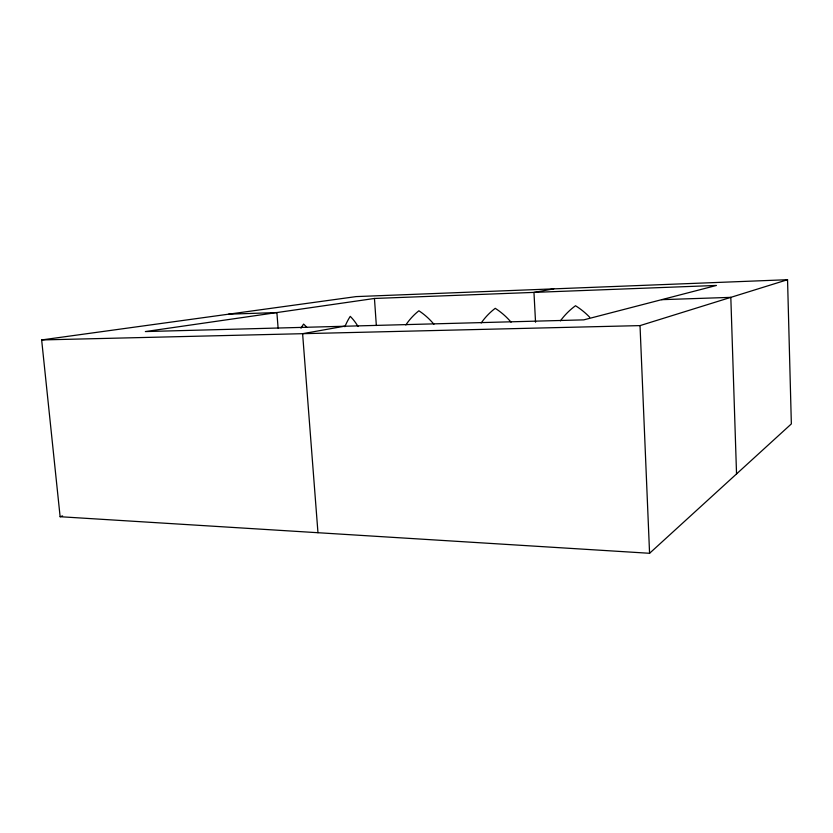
<?xml version="1.0" encoding="UTF-8"?>
<svg xmlns="http://www.w3.org/2000/svg" width="833" height="833" viewBox="0 0 833 833"><rect width="100%" height="100%" fill="white"/><g stroke="black" fill="none" stroke-linecap="round" stroke-linejoin="round"><path stroke-width="1.25" d="M649.573 553.289L791.35 423.914L787.549 279.711L356.16 296.6L41.65 339.937L60.122 516.72L649.573 553.289L640.025 325.609L787.549 279.711M60.122 516.72L62.6 515.919M344.258 326.255L302.608 333.689L317.967 532.714M553.768 288.864L533.963 292.393L535.546 322.225M374.454 298.464L145.348 331.565L583.798 319.862L716.453 285.448L374.454 298.464L376.339 325.526M228.554 314.187L276.879 312.562L278.107 328.087M661.61 299.672L730.822 297.36L736.539 473.935M41.65 339.937L640.025 325.609M589.733 317.29A73.283 67.723 71.2 0 0 575.509 305.742A75.511 71.753 65.8 0 0 560.401 320.882M405.827 324.985A70.836 63.266 74 0 1 418.895 310.792A68.941 59.861 75.1 0 1 433.92 324.235M344.872 326.723A69.306 34.684 89.5 0 1 350.245 316.363A73.408 38.922 89.8 0 1 358.044 326.494M481.193 322.985A73.085 67.358 71.5 0 1 495.239 308.325A71.044 63.641 73.8 0 1 511.087 322.184M300.994 328.223A73.877 39.422 89.8 0 1 303.597 324.089A78.573 44.586 -89.8 0 1 306.731 327.244"/></g></svg>
